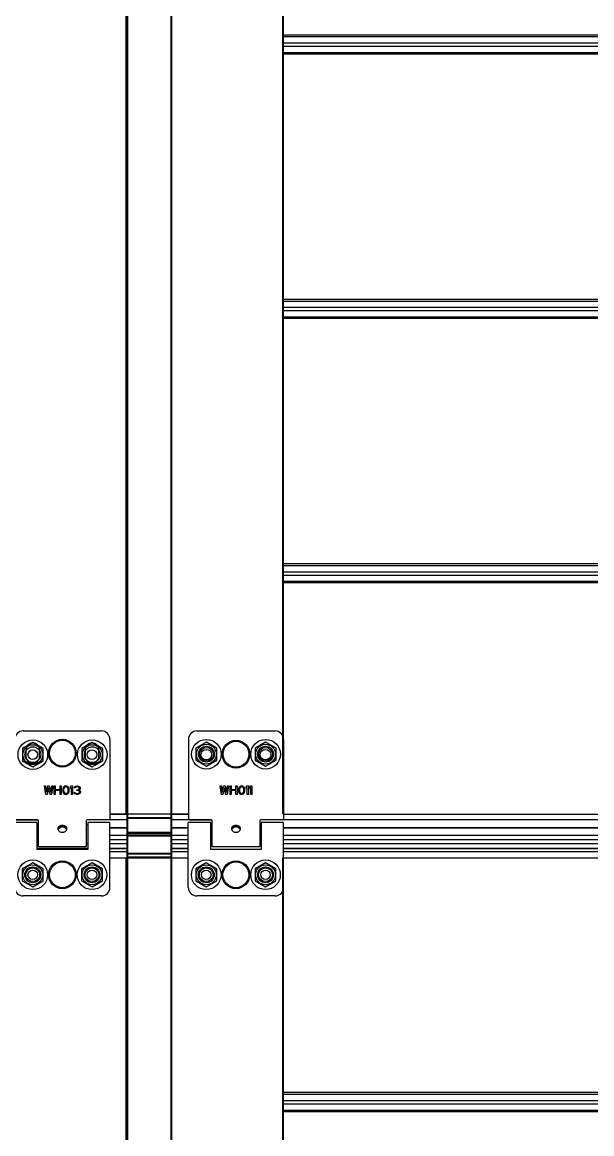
# Model space of a CAD drawing. Header units: millimetres. Extents: x 21899 to 38731, y -5425 to 3612.
# Drawn here: x 23185 to 23454, y 768 to 1294 of the extents above; entities that cross this region are included whole.
import ezdxf

# ---------------------------------------------------------------- set-up
doc = ezdxf.new("R2010")
doc.units = ezdxf.units.MM
doc.layers.add('NO_GEOM', color=7, linetype='Continuous')

msp = doc.modelspace()

# ---------------------------------------------------------------- linework, layer by layer
at = {"color": 9, "linetype": 'Continuous'}
for p, q in [((23234.30988160016, 919.3853616595588), (23234.30988160016, 1441.841719824704)), ((23234.90988160016, 1441.841719824704), (23234.90988160016, 571.6200275439187)), ((23255.30988160016, 1441.841719824704), (23255.30988160016, 571.6200275439187)), ((23308.30988160016, 919.3853616595588), (23308.30988160016, 1441.841719824704)), ((24125.60988160015, 1287.607327452657), (23308.60988160015, 1287.607327452657)), ((23308.60988160015, 1286.830870317361), (24125.60988160015, 1286.830870317361)), ((23308.60988160015, 1283.861818794961), (24125.60988160015, 1283.861818794961)), ((23308.60988160015, 1282.30890452426), (24125.60988160015, 1282.30890452426)), ((23308.60988160015, 1279.33985300186), (24125.60988160015, 1279.33985300186)), ((24125.60988160015, 1278.56339586656), (23308.60988160015, 1278.56339586656)), ((24125.60988160015, 1162.607327452657), (23308.60988160015, 1162.607327452657)), ((23308.60988160015, 1161.830870317361), (24125.60988160015, 1161.830870317361)), ((23308.60988160015, 1158.861818794961), (24125.60988160015, 1158.861818794961)), ((23308.60988160015, 1157.30890452426), (24125.60988160015, 1157.30890452426)), ((23308.60988160015, 1154.33985300186), (24125.60988160015, 1154.33985300186)), ((24125.60988160015, 1153.56339586656), (23308.60988160015, 1153.56339586656)), ((24125.60988160015, 1037.607327452657), (23308.60988160015, 1037.607327452657)), ((23308.60988160015, 1036.830870317361), (24125.60988160015, 1036.830870317361)), ((23308.60988160015, 1033.861818794961), (24125.60988160015, 1033.861818794961)), ((23308.60988160015, 1032.30890452426), (24125.60988160015, 1032.30890452426)), ((23308.60988160015, 1029.33985300186), (24125.60988160015, 1029.33985300186)), ((24125.60988160015, 1028.56339586656), (23308.60988160015, 1028.56339586656)), ((23192.40075008418, 916.5770352490581), (22336.80597413251, 916.5770352490581)), ((23234.60988160015, 916.5770352490581), (23215.81901311613, 916.5770352490581)), ((23234.60988160015, 919.0120616595595), (23226.60988160015, 919.0120616595595)), ((23234.60988160015, 917.5924684407582), (23255.60988160015, 917.5924684407582)), ((23255.30988160016, 917.2389150501622), (23234.90988160016, 917.2389150501622)), ((23263.65988160015, 919.0120616595595), (23255.60988160015, 919.0120616595595)), ((23274.45075008417, 916.5770352490581), (23255.60988160015, 916.5770352490581)), ((24136.35075008418, 916.5770352490581), (23297.86901311614, 916.5770352490581)), ((24125.55988160016, 919.0120616595595), (23308.65988160015, 919.0120616595595)), ((23234.60988160015, 912.7318900838582), (23226.60988160015, 912.7318900838582)), ((23234.60988160015, 909.8853616595588), (23255.60988160015, 909.8853616595588)), ((23255.30988160016, 910.5318082690574), (23234.90988160016, 910.5318082690574)), ((23263.60988160015, 912.7318900838582), (23255.60988160015, 912.7318900838582)), ((24125.60988160016, 912.7318900838582), (23308.60988160015, 912.7318900838582)), ((23234.60988160015, 909.0853616595596), (23226.60988160015, 909.0853616595596)), ((23226.60988160015, 905.3023597352621), (23234.60988160015, 905.3023597352585)), ((23234.90988160016, 909.0732296252609), (23255.30988160016, 909.0732296252609)), ((23263.60988160015, 909.0853616595596), (23255.60988160015, 909.0853616595596)), ((23255.60988160015, 905.3024782258581), (23263.60988160015, 905.3024782258581)), ((24125.60988160016, 909.0853616595632), (23308.60988160015, 909.0853616595596)), ((23308.60988160015, 905.3024782258581), (24125.60988160016, 905.3024782258617)), ((23192.10988160015, 902.9732586174578), (23216.10988160015, 902.9732586174578)), ((23226.60988160015, 902.9732586174578), (23234.60988160015, 902.9732586174578)), ((23226.60988160015, 901.5935978695634), (23234.60988160015, 901.5935978695597)), ((23226.60988160015, 898.6753616595597), (23234.60988160015, 898.6753616595597)), ((23234.60988160015, 900.4610975908581), (23255.60988160015, 900.4610975908581)), ((23255.60988160015, 898.8853616595588), (23234.60988160015, 898.8853616595588)), ((23255.30988160016, 900.6732296252594), (23234.90988160016, 900.6732296252594)), ((23255.52465964045, 898.6759616595591), (23263.60988160015, 898.6759616595591)), ((23255.60988160015, 902.9729968997599), (23263.60988160015, 902.9729968997599)), ((23255.60988160015, 901.5944135819591), (23263.60988160016, 901.5944135819591)), ((23308.60988160015, 902.9729968997599), (24125.60988160016, 902.9729968997599)), ((23308.60988160015, 901.5944135819591), (24125.60988160015, 901.5944135819591)), ((23308.60988160015, 898.6759616595591), (24125.60988160015, 898.6759616595591)), ((23234.30988160016, 571.6200275439187), (23234.30988160016, 898.5853616595596)), ((23308.30988160016, 571.6200275439187), (23308.30988160016, 898.5853616595596)), ((24125.60988160015, 787.607327452657), (23308.60988160015, 787.607327452657)), ((23308.60988160015, 786.8308703173607), (24125.60988160015, 786.8308703173607)), ((23308.60988160015, 783.8618187949614), (24125.60988160015, 783.8618187949614)), ((23308.60988160015, 782.3089045242596), (24125.60988160015, 782.3089045242596)), ((23308.60988160015, 779.3398530018603), (24125.60988160015, 779.3398530018603)), ((24125.60988160015, 778.5633958665603), (23308.60988160015, 778.5633958665603))]:
    msp.add_line(p, q, dxfattribs=at)
at = {"color": 7, "linetype": 'Continuous'}
for p, q in [((23234.60988160015, 1441.841719824704), (23234.60988160015, 571.6200275439187)), ((23255.60988160015, 1441.841719824704), (23255.60988160015, 898.8853616595588)), ((23308.60988160015, 919.3853616595588), (23308.60988160015, 1441.841719824704)), ((23190.1490082583, 953.0853616595596), (23185.2126634568, 950.2353616595574)), ((23195.08535305991, 950.2353616595574), (23190.1490082583, 953.0853616595596)), ((23218.25422895058, 953.0853616595596), (23213.31788414908, 950.2353616595574)), ((23223.19057375218, 950.2353616595574), (23218.25422895058, 953.0853616595596)), ((23272.15988160016, 953.2853616595603), (23267.22353679866, 950.4353616595617)), ((23277.09622640176, 950.4353616595617), (23272.15988160016, 953.2853616595603)), ((23300.15988160016, 953.2853616595603), (23295.22353679866, 950.4353616595617)), ((23305.09622640176, 950.4353616595617), (23300.15988160016, 953.2853616595603)), ((23185.2126634568, 950.2353616595574), (23185.2126634568, 944.5353616595603)), ((23195.08535305991, 944.5353616595603), (23195.08535305991, 950.2353616595574)), ((23213.31788414908, 950.2353616595574), (23213.31788414908, 944.5353616595603)), ((23223.19057375218, 944.5353616595603), (23223.19057375218, 950.2353616595574)), ((23267.22353679866, 950.4353616595617), (23267.22353679866, 944.735361659561)), ((23277.09622640176, 944.735361659561), (23277.09622640176, 950.4353616595617)), ((23295.22353679866, 950.4353616595617), (23295.22353679866, 944.735361659561)), ((23305.09622640176, 944.735361659561), (23305.09622640176, 950.4353616595617)), ((23185.2126634568, 944.5353616595603), (23190.1490082583, 941.6853616595617)), ((23190.1490082583, 941.6853616595617), (23195.08535305991, 944.5353616595603)), ((23213.31788414908, 944.5353616595603), (23218.25422895058, 941.6853616595617)), ((23218.25422895058, 941.6853616595617), (23223.19057375218, 944.5353616595603)), ((23267.22353679866, 944.735361659561), (23272.15988160016, 941.8853616595588)), ((23272.15988160016, 941.8853616595588), (23277.09622640176, 944.735361659561)), ((23295.22353679866, 944.735361659561), (23300.15988160016, 941.8853616595588)), ((23300.15988160016, 941.8853616595588), (23305.09622640176, 944.735361659561)), ((23226.60988160015, 919.3853616595588), (23263.65988160015, 919.3853616595588)), ((23308.30988160016, 919.3853616595588), (23308.60988160015, 919.3853616595588)), ((23192.80988160016, 914.0853616595596), (23192.10988160015, 914.0853616595596)), ((23203.04349455035, 913.772207861959), (23203.04349455035, 912.8907665561601)), ((23205.17626865006, 913.772207861959), (23205.17626865006, 912.8907665561601)), ((23216.10988160015, 914.0853616595596), (23215.40988160016, 914.0853616595596)), ((23234.60988160015, 912.6353616595588), (23226.60988160015, 912.6353616595588)), ((23255.30988160016, 910.3853616595588), (23234.90988160016, 910.3853616595588)), ((23234.90988160016, 909.1610975908588), (23255.30988160016, 909.1610975908588)), ((23263.60988160015, 912.6353616595588), (23255.60988160015, 912.6353616595588)), ((23274.85988160015, 914.0853616595596), (23274.10988160015, 914.0853616595596)), ((23285.01334521185, 913.7342252856615), (23285.01334521185, 912.8607803116611)), ((23287.30641798856, 913.7342252856615), (23287.30641798856, 912.8607803116611)), ((23298.10988160015, 914.0853616595596), (23297.45988160015, 914.0853616595596)), ((24125.60988160016, 912.6353616595588), (23308.60988160015, 912.6353616595588)), ((23192.80988160016, 905.0853616595596), (23192.10988160015, 905.0853616595596)), ((23216.10988160015, 905.0853616595596), (23215.40988160016, 905.0853616595596)), ((23234.60988160015, 907.0853616595596), (23226.60988160015, 907.0853616595632)), ((23263.60988160015, 907.0853616595596), (23255.60988160015, 907.0853616595596)), ((23274.85988160015, 905.0853616595596), (23274.10988160015, 905.0853616595596)), ((23298.10988160015, 905.0853616595596), (23297.45988160015, 905.0853616595596)), ((24125.60988160016, 907.0853616595596), (23308.60988160015, 907.0853616595632)), ((23216.10988160015, 903.0053616595615), (23192.10988160015, 903.0053616595615)), ((23234.60988160015, 903.0053616595615), (23226.60988160015, 903.0053616595615)), ((23263.60988160015, 903.0050616595618), (23255.60988160015, 903.0050616595618)), ((24125.60988160016, 903.0050616595618), (23308.60988160015, 903.0050616595618)), ((23190.10988160015, 896.2853616595603), (23185.17353679865, 893.4353616595617)), ((23185.17353679865, 893.4353616595617), (23185.17353679865, 887.735361659561)), ((23195.04622640176, 893.4353616595617), (23190.10988160015, 896.2853616595603)), ((23195.04622640176, 887.735361659561), (23195.04622640176, 893.4353616595617)), ((23218.10988160015, 896.2853616595603), (23213.17353679865, 893.4353616595617)), ((23213.17353679865, 893.4353616595617), (23213.17353679865, 887.735361659561)), ((23223.04622640176, 893.4353616595617), (23218.10988160015, 896.2853616595603)), ((23223.04622640176, 887.735361659561), (23223.04622640176, 893.4353616595617)), ((23226.60988160015, 898.5853616595596), (23263.60988160015, 898.5853616595596)), ((23255.60988160015, 898.5853616595596), (23255.60988160015, 571.6200275439187)), ((23272.10988160015, 896.2853616595603), (23267.17353679865, 893.4353616595617)), ((23267.17353679865, 893.4353616595617), (23267.17353679865, 887.735361659561)), ((23277.04622640176, 893.4353616595617), (23272.10988160015, 896.2853616595603)), ((23277.04622640176, 887.735361659561), (23277.04622640176, 893.4353616595617)), ((23300.10988160015, 896.2853616595603), (23295.17353679865, 893.4353616595617)), ((23295.17353679865, 893.4353616595617), (23295.17353679865, 887.735361659561)), ((23305.04622640176, 893.4353616595617), (23300.10988160015, 896.2853616595603)), ((23305.04622640176, 887.735361659561), (23305.04622640176, 893.4353616595617)), ((23308.30988160016, 898.5853616595596), (23308.60988160015, 898.5853616595596)), ((23308.60988160015, 571.6200275439187), (23308.60988160015, 898.5853616595596)), ((23185.17353679865, 887.735361659561), (23190.10988160015, 884.8853616595588)), ((23190.10988160015, 884.8853616595588), (23195.04622640176, 887.735361659561)), ((23213.17353679865, 887.735361659561), (23218.10988160015, 884.8853616595588)), ((23218.10988160015, 884.8853616595588), (23223.04622640176, 887.735361659561)), ((23267.17353679865, 887.735361659561), (23272.10988160015, 884.8853616595588)), ((23272.10988160015, 884.8853616595588), (23277.04622640176, 887.735361659561)), ((23295.17353679865, 887.735361659561), (23300.10988160015, 884.8853616595588)), ((23300.10988160015, 884.8853616595588), (23305.04622640176, 887.735361659561))]:
    msp.add_line(p, q, dxfattribs=at)
at = {"color": 3, "linetype": 'Continuous'}
for p, q in [((23185.60988160015, 958.5853616595596), (23222.60988160015, 958.5853616595596)), ((23267.65988160016, 958.5853616595596), (23304.65988160016, 958.5853616595596)), ((23226.60988160015, 954.5853616595596), (23226.60988160015, 916.5853616595596)), ((23263.65988160016, 954.5853616595596), (23263.65988160016, 917.0853616595596)), ((23308.65988160016, 954.5853616595596), (23308.65988160016, 917.0853616595596)), ((23186.85988160015, 949.5853616595596), (23186.85988160015, 946.5853616595596)), ((23193.35988160015, 946.5853616595596), (23193.35988160015, 949.5853616595596)), ((23214.85988160015, 949.5853616595596), (23214.85988160015, 946.5853616595596)), ((23221.35988160015, 946.5853616595596), (23221.35988160015, 949.5853616595596)), ((23181.60988160015, 916.5853616595596), (23192.30988160016, 916.5853616595596)), ((23192.10988160015, 915.2853616595603), (23181.60988160015, 915.2853616595603)), ((23192.10988160015, 915.2852088630607), (23192.10988160015, 902.5853616595596)), ((23192.80988160016, 903.8854595477605), (23192.80988160016, 916.0853616595596)), ((23215.40988160016, 916.0853616595596), (23215.40988160016, 903.8854595477605)), ((23226.60988160015, 916.5853616595596), (23215.90988160016, 916.5853616595596)), ((23226.60988160015, 915.2853616595603), (23216.10988160015, 915.2853616595603)), ((23216.10988160015, 915.2852088630607), (23216.10988160015, 902.5853616595596)), ((23226.60988160015, 884.5853616595596), (23226.60988160015, 915.2853170672606)), ((23274.10988160015, 915.2853616595603), (23263.60988160015, 915.2853616595603)), ((23263.60988160015, 884.5853616595596), (23263.60988160015, 915.2853170672606)), ((23264.15988160016, 916.5853616595596), (23274.35988160015, 916.5853616595596)), ((23274.10988160015, 915.2852088630607), (23274.10988160015, 902.5853616595596)), ((23274.85988160015, 903.8854331899602), (23274.85988160015, 916.0853616595596)), ((23297.45988160015, 916.0853616595596), (23297.45988160015, 903.8854331899602)), ((23308.15988160016, 916.5853616595596), (23297.95988160015, 916.5853616595596)), ((23308.60988160015, 915.2853616595603), (23298.10988160015, 915.2853616595603)), ((23298.10988160015, 915.2852088630607), (23298.10988160015, 902.5853616595596)), ((23308.60988160015, 884.5853616595596), (23308.60988160015, 915.2853170672606)), ((23192.80988160016, 903.8853616595588), (23215.40988160016, 903.8853616595588)), ((23274.85988160015, 903.8853616595588), (23297.45988160015, 903.8853616595588)), ((23216.10988160015, 902.5853616595596), (23192.10988160015, 902.5853616595596)), ((23298.10988160015, 902.5853616595596), (23274.10988160015, 902.5853616595596)), ((23222.60988160015, 880.5853616595596), (23185.60988160015, 880.5853616595596)), ((23304.60988160015, 880.5853616595596), (23267.60988160015, 880.5853616595596))]:
    msp.add_line(p, q, dxfattribs=at)
at = {"color": 7, "linetype": 'Continuous'}
for points in [[(23234.90988160016, 909.1610975908588), (23234.89774473756, 909.1608519846595), (23234.88562860856, 909.1601156378601), (23234.87357178445, 909.158892146359), (23234.86156982125, 909.1571819910605), (23234.84966097485, 909.1549912388582), (23234.83785750085, 909.1523234982596), (23234.82616297516, 909.1491795094589), (23234.81463971936, 909.1455777907613), (23234.80323033176, 909.1414999926601), (23234.79205971556, 909.136992504762), (23234.78103683925, 909.1320201399576), (23234.77025571135, 909.1266246350569), (23234.75969409305, 909.1207968644594), (23234.74936094855, 909.114540129558), (23234.73933017455, 909.107901584357), (23234.72951715006, 909.1008238204595), (23234.72006776876, 909.0934135597599), (23234.71087959666, 909.085593030959), (23234.70202470646, 909.0774202936591), (23234.69351862716, 909.0689125660574), (23234.68531431825, 909.0600185196599), (23234.67754077226, 909.0508809929597), (23234.67009399655, 909.0413804384589), (23234.66304809846, 909.031606307457), (23234.65640570316, 909.0215655615611), (23234.65013755395, 909.0112076519581), (23234.64433567636, 909.0006875702602), (23234.63893218766, 908.9898858507586), (23234.63396850676, 908.978876896661), (23234.62945891706, 908.9676955213581), (23234.62538528926, 908.9562913356604), (23234.62178812546, 908.9447764399592), (23234.61864984326, 908.933098033558), (23234.61598061046, 908.9212823749622), (23234.61379423396, 908.9093911882592), (23234.61208517446, 908.8973920644603), (23234.61086221816, 908.8853341166614), (23234.61012712546, 908.8732324536613), (23234.60988160015, 908.8610975908596)], [(23255.30988160016, 909.1610975908588), (23255.32201846276, 909.1608519846595), (23255.33413459186, 909.1601156378601), (23255.34619141596, 909.158892146359), (23255.35819337916, 909.1571819910605), (23255.37010222545, 909.1549912388582), (23255.38190569956, 909.1523234982596), (23255.39360022526, 909.1491795094589), (23255.40512348105, 909.1455777907613), (23255.41653286866, 909.1414999926601), (23255.42770348486, 909.136992504762), (23255.43872636106, 909.1320201399576), (23255.44950748906, 909.1266246350569), (23255.46006910736, 909.1207968644594), (23255.47040225186, 909.114540129558), (23255.48043302586, 909.107901584357), (23255.49024605036, 909.1008238204595), (23255.49969543166, 909.0934135597599), (23255.50888360375, 909.085593030959), (23255.51773849396, 909.0774202936591), (23255.52624457326, 909.0689125660574), (23255.53444888216, 909.0600185196599), (23255.54222242806, 909.0508809929597), (23255.54966920386, 909.0413804384589), (23255.55671510196, 909.031606307457), (23255.56335749726, 909.0215655615611), (23255.56962564646, 909.0112076519581), (23255.57542752405, 909.0006875702602), (23255.58083101266, 908.9898858507586), (23255.58579469366, 908.978876896661), (23255.59030428335, 908.9676955213581), (23255.59437791115, 908.9562913356604), (23255.59797507495, 908.9447764399592), (23255.60111335716, 908.933098033558), (23255.60378258995, 908.9212823749622), (23255.60596896645, 908.9093911882592), (23255.60767802596, 908.8973920644603), (23255.60890098226, 908.8853341166614), (23255.60963607486, 908.8732324536613), (23255.60988160015, 908.8610975908596)]]:
    msp.add_lwpolyline(points, dxfattribs=at)
for centre, radius in [((23190.1490082583, 947.3853616595588), 7), ((23218.25422895058, 947.3853616595588), 7), ((23272.15988160016, 947.5853616595596), 7), ((23272.15988160016, 947.5853616595596), 3.75), ((23300.15988160016, 947.5853616595596), 7), ((23300.15988160016, 947.5853616595596), 3.75), ((23190.1490082583, 947.3853616595588), 3.75), ((23190.10988160015, 947.3853616595588), 2.25), ((23218.25422895058, 947.3853616595588), 3.75), ((23218.10988160015, 947.3853616595588), 2.25), ((23272.10988160015, 947.3853616595588), 2.5), ((23300.10988160015, 947.3853616595588), 2.5), ((23190.10988160015, 890.5853616595596), 7), ((23190.10988160015, 890.5853616595596), 3.75), ((23218.10988160015, 890.5853616595596), 7), ((23218.10988160015, 890.5853616595596), 3.75), ((23272.10988160015, 890.5853616595596), 7), ((23272.10988160015, 890.5853616595596), 3.75), ((23300.10988160015, 890.5853616595596), 7), ((23300.10988160015, 890.5853616595596), 3.75), ((23190.10988160015, 890.5853616595596), 2.25), ((23218.10988160015, 890.5853616595596), 2.25), ((23272.10988160015, 890.5853616595596), 2.25), ((23300.10988160015, 890.5853616595596), 2.25)]:
    msp.add_circle(centre, radius, dxfattribs=at)
at = {"color": 9, "linetype": 'Continuous'}
for centre, radius in [((23190.1490082583, 947.3853616595588), 4.7), ((23204.10988160015, 948.0853616595596), 6.5543844369), ((23204.10988160015, 948.0853616595596), 6.0938067997), ((23218.25422895058, 947.3853616595588), 4.7), ((23272.15988160016, 947.5853616595596), 4.7), ((23286.15988160016, 947.5853616595596), 6.554384436599999), ((23286.15988160016, 947.5853616595596), 6.0938067995), ((23300.15988160016, 947.5853616595596), 4.7), ((23190.10988160015, 890.5853616595596), 4.7), ((23204.10988160015, 890.5853616595596), 6.554384833099999), ((23204.10988160015, 890.5853616595596), 6.093807071100001), ((23218.10988160015, 890.5853616595596), 4.7), ((23272.10988160015, 890.5853616595596), 4.7), ((23286.10988160015, 890.5853616595596), 6.554384833099999), ((23286.10988160015, 890.5853616595596), 6.093807071100001), ((23300.10988160015, 890.5853616595596), 4.7)]:
    msp.add_circle(centre, radius, dxfattribs=at)
at = {"color": 3, "linetype": 'Continuous'}
for centre in [(23272.15988160016, 947.5853616595596), (23300.15988160016, 947.5853616595596), (23190.10988160015, 890.5853616595596), (23218.10988160015, 890.5853616595596), (23272.10988160015, 890.5853616595596), (23300.10988160015, 890.5853616595596)]:
    msp.add_circle(centre, 3.25, dxfattribs=at)
for centre, radius, start, end in [((23185.60988160015, 954.5853616595596), 4, 90, 180), ((23222.60988160015, 954.5853616595596), 4, 0, 90), ((23267.65988160016, 954.5853616595596), 4, 90, 180), ((23304.65988160016, 954.5853616595596), 4, 0, 90), ((23190.10988160015, 949.5853616595596), 3.25, 0, 180), ((23218.10988160015, 949.5853616595596), 3.25, 0, 180), ((23190.10988160015, 946.5853616595596), 3.25, 180, 0), ((23218.10988160015, 946.5853616595596), 3.25, 180, 0), ((23192.30988160016, 916.0853616595596), 0.5, 0, 90), ((23215.90988160016, 916.0853616595596), 0.5, 90, 180), ((23264.15988160016, 917.0853616595596), 0.5, 180, 270), ((23274.35988160015, 916.0853616595596), 0.5, 0, 90), ((23297.95988160015, 916.0853616595596), 0.5, 90, 180), ((23308.15988160016, 917.0853616595596), 0.5, 270, 0), ((23185.60988160015, 884.5853616595596), 4, 180, 270), ((23222.60988160015, 884.5853616595596), 4, 270, 0), ((23267.60988160015, 884.5853616595596), 4, 180, 270), ((23304.60988160015, 884.5853616595596), 4, 270, 0)]:
    msp.add_arc(centre, radius, start, end, dxfattribs=at)
at = {"color": 7, "linetype": 'Continuous'}
for centre, start, end in [((23234.90988160016, 910.6853616595617), 180, 270), ((23255.30988160016, 910.6853616595617), 270, 0), ((23234.90988160016, 898.8853616595588), 180, 270), ((23255.30988160016, 898.8853616595588), 270, 0)]:
    msp.add_arc(centre, 0.3, start, end, dxfattribs=at)
at = {"color": 9, "linetype": 'Continuous'}
for points, start_tangent, end_tangent in [([(23234.60988160015, 917.4510470845598), (23234.61001334926, 917.4447609064591), (23234.61040848066, 917.4384802496606), (23234.61106664746, 917.4322106306608), (23234.61198727136, 917.4259575561591), (23234.61316954395, 917.4197265185612), (23234.61461242686, 917.4135229906569), (23234.61631465256, 917.4073524211599), (23234.61827472596, 917.4012202298582), (23234.62049092566, 917.3951318027575), (23234.62296130496, 917.3890924876578), (23234.62568369406, 917.3831075888593), (23234.62865570185, 917.3771823632596), (23234.63187471796, 917.3713220149621), (23234.63533791505, 917.365531691361), (23234.63904225126, 917.3598164782597), (23234.64298447286, 917.3541813954616), (23234.64716111756, 917.3486313924623), (23234.65156851665, 917.3431713438586), (23234.65620279916, 917.3378060453579), (23234.66105989456, 917.3325402096598), (23234.66613553675, 917.3273784616576), (23234.67142526776, 917.3223253351571), (23234.67692444136, 917.3173852684595), (23234.68262822756, 917.3125626005603), (23234.68853161646, 917.3078615672603), (23234.69462942306, 917.3032862977598), (23234.70091629145, 917.2988408104611), (23234.70738669975, 917.2945290100579), (23234.71403496475, 917.2903546836569), (23234.72085524716, 917.2863214978606), (23234.72784155646, 917.2824329948598), (23234.73498775646, 917.2786925902583), (23234.74228757046, 917.2751035691581), (23234.74973458685, 917.2716690840571), (23234.75732226456, 917.26839215156), (23234.76504393935, 917.2652756496573), (23234.77289282896, 917.2623223159571), (23234.78086203955, 917.2595347442584), (23234.78894457145, 917.2569153830591), (23234.79713332556, 917.2544665329588), (23234.80542110956, 917.2521903447596), (23234.81380064406, 917.2500888179602), (23234.82226456895, 917.24816379806), (23234.83080545036, 917.2464169761624), (23234.83941578645, 917.2448498863596), (23234.84808801456, 917.2434639050589), (23234.85681451765, 917.2422602497572), (23234.86558763096, 917.2412399775603), (23234.87439964896, 917.2404039845605), (23234.88324283156, 917.2397530051603), (23234.89210941186, 917.2392876109589), (23234.90099160185, 917.2390082108577), (23234.90988160016, 917.2389150501585)], (0, -1), (1, 0)), ([(23255.60988160015, 917.4510470845598), (23255.60974985115, 917.4447609064591), (23255.60935471975, 917.4384802496606), (23255.60869655295, 917.4322106306608), (23255.60777592895, 917.4259575561591), (23255.60659365635, 917.4197265185612), (23255.60515077355, 917.4135229906569), (23255.60344854786, 917.4073524211599), (23255.60148847446, 917.4012202298582), (23255.59927227475, 917.3951318027575), (23255.59680189546, 917.3890924876578), (23255.59407950636, 917.3831075888593), (23255.59110749856, 917.3771823632596), (23255.58788848246, 917.3713220149621), (23255.58442528536, 917.365531691361), (23255.58072094915, 917.3598164782597), (23255.57677872745, 917.3541813954616), (23255.57260208286, 917.3486313924623), (23255.56819468376, 917.3431713438586), (23255.56356040126, 917.3378060453579), (23255.55870330585, 917.3325402096598), (23255.55362766355, 917.3273784616576), (23255.54833793265, 917.3223253351571), (23255.54283875906, 917.3173852684595), (23255.53713497285, 917.3125626005603), (23255.53123158395, 917.3078615672603), (23255.52513377735, 917.3032862977598), (23255.51884690896, 917.2988408104611), (23255.51237650066, 917.2945290100579), (23255.50572823566, 917.2903546836569), (23255.49890795325, 917.2863214978606), (23255.49192164396, 917.2824329948598), (23255.48477544395, 917.2786925902583), (23255.47747562996, 917.2751035691581), (23255.47002861356, 917.2716690840571), (23255.46244093576, 917.26839215156), (23255.45471926106, 917.2652756496573), (23255.44687037145, 917.2623223159571), (23255.43890116086, 917.2595347442584), (23255.43081862896, 917.2569153830591), (23255.42262987485, 917.2544665329588), (23255.41434209086, 917.2521903447596), (23255.40596255635, 917.2500888179602), (23255.39749863136, 917.24816379806), (23255.38895775005, 917.2464169761624), (23255.38034741396, 917.2448498863596), (23255.37167518586, 917.2434639050589), (23255.36294868276, 917.2422602497572), (23255.35417556936, 917.2412399775603), (23255.34536355146, 917.2404039845605), (23255.33652036876, 917.2397530051603), (23255.32765378855, 917.2392876109589), (23255.31877159856, 917.2390082108577), (23255.30988160016, 917.2389150501585)], (0, -1), (-1, 0)), ([(23234.60988160015, 910.7439403033604), (23234.61001334926, 910.7376541252597), (23234.61040848066, 910.7313734684612), (23234.61106664746, 910.7251038494614), (23234.61198727136, 910.7188507749597), (23234.61316954395, 910.7126197373618), (23234.61461242686, 910.7064162094575), (23234.61631465256, 910.7002456399605), (23234.61827472596, 910.6941134486588), (23234.62049092566, 910.6880250215581), (23234.62296130496, 910.6819857064584), (23234.62568369406, 910.6760008077581), (23234.62865570185, 910.6700755820602), (23234.63187471796, 910.664215233759), (23234.63533791505, 910.6584249102598), (23234.63904225126, 910.6527096970603), (23234.64298447286, 910.6470746142622), (23234.64716111756, 910.6415246112592), (23234.65156851665, 910.6360645626592), (23234.65620279916, 910.6306992642603), (23234.66105989456, 910.6254334284604), (23234.66613553675, 910.6202716804582), (23234.67142526776, 910.6152185539577), (23234.67692444136, 910.6102784872601), (23234.68262822756, 910.6054558193609), (23234.68853161646, 910.6007547860609), (23234.69462942306, 910.5961795165604), (23234.70091629145, 910.5917340292617), (23234.70738669975, 910.5874222288585), (23234.71403496475, 910.5832479025594), (23234.72085524716, 910.5792147166612), (23234.72784155646, 910.5753262136604), (23234.73498775646, 910.5715858090589), (23234.74228757046, 910.5679967879587), (23234.74973458685, 910.5645623028577), (23234.75732226456, 910.5612853703606), (23234.76504393935, 910.5581688685597), (23234.77289282896, 910.5552155347577), (23234.78086203955, 910.552427963059), (23234.78894457145, 910.5498086018597), (23234.79713332556, 910.5473597517594), (23234.80542110956, 910.5450835635602), (23234.81380064406, 910.5429820367608), (23234.82226456895, 910.5410570169588), (23234.83080545036, 910.5393101949594), (23234.83941578645, 910.5377431051602), (23234.84808801456, 910.5363571239614), (23234.85681451765, 910.5351534685578), (23234.86558763096, 910.5341331963609), (23234.87439964896, 910.5332972033611), (23234.88324283156, 910.5326462239573), (23234.89210941186, 910.5321808297595), (23234.90099160185, 910.5319014296583), (23234.90988160016, 910.531808269061)], (0, -1), (1, 0)), ([(23255.60988160015, 910.7439403033604), (23255.60974985115, 910.7376541252597), (23255.60935471975, 910.7313734684612), (23255.60869655295, 910.7251038494614), (23255.60777592895, 910.7188507749597), (23255.60659365635, 910.7126197373618), (23255.60515077355, 910.7064162094575), (23255.60344854786, 910.7002456399605), (23255.60148847446, 910.6941134486588), (23255.59927227475, 910.6880250215581), (23255.59680189546, 910.6819857064584), (23255.59407950636, 910.6760008077581), (23255.59110749856, 910.6700755820602), (23255.58788848246, 910.664215233759), (23255.58442528536, 910.6584249102598), (23255.58072094915, 910.6527096970603), (23255.57677872745, 910.6470746142622), (23255.57260208286, 910.6415246112592), (23255.56819468376, 910.6360645626592), (23255.56356040126, 910.6306992642603), (23255.55870330585, 910.6254334284604), (23255.55362766355, 910.6202716804582), (23255.54833793265, 910.6152185539577), (23255.54283875906, 910.6102784872601), (23255.53713497285, 910.6054558193609), (23255.53123158395, 910.6007547860609), (23255.52513377735, 910.5961795165604), (23255.51884690896, 910.5917340292617), (23255.51237650066, 910.5874222288585), (23255.50572823566, 910.5832479025594), (23255.49890795325, 910.5792147166612), (23255.49192164396, 910.5753262136604), (23255.48477544395, 910.5715858090589), (23255.47747562996, 910.5679967879587), (23255.47002861356, 910.5645623028577), (23255.46244093576, 910.5612853703606), (23255.45471926106, 910.5581688685597), (23255.44687037145, 910.5552155347577), (23255.43890116086, 910.552427963059), (23255.43081862896, 910.5498086018597), (23255.42262987485, 910.5473597517594), (23255.41434209086, 910.5450835635602), (23255.40596255635, 910.5429820367608), (23255.39749863136, 910.5410570169588), (23255.38895775005, 910.5393101949594), (23255.38034741396, 910.5377431051602), (23255.37167518586, 910.5363571239614), (23255.36294868276, 910.5351534685578), (23255.35417556936, 910.5341331963609), (23255.34536355146, 910.5332972033611), (23255.33652036876, 910.5326462239573), (23255.32765378855, 910.5321808297595), (23255.31877159856, 910.5319014296583), (23255.30988160016, 910.531808269061)], (0, -1), (-1, 0)), ([(23234.60988160015, 908.8610975908596), (23234.61013254696, 908.869772413058), (23234.61088496756, 908.8784327239591), (23234.61213760325, 908.887064033559), (23234.61388835846, 908.8956519019594), (23234.61613430406, 908.9041819616577), (23234.61887168276, 908.9126399421621), (23234.62209591496, 908.9210116933573), (23234.62580160655, 908.9292832095598), (23234.62998255796, 908.9374406526586), (23234.63463177456, 908.9454703753618), (23234.63974147836, 908.953358944058), (23234.64530312076, 908.9610931613606), (23234.65130739735, 908.9686600881578), (23234.65774426256, 908.9760470645597), (23234.66460294985, 908.9832417345569), (23234.67187197536, 908.9902320527581), (23234.67953921606, 908.9970063581604), (23234.68759168976, 909.0035531904614), (23234.69601655086, 909.0098620702593), (23234.70479719006, 909.0159206910575), (23234.71392894955, 909.021725357361), (23234.72327843776, 909.0271988548593), (23234.73250150916, 909.032176963261), (23234.74139256545, 909.036613181659), (23234.74996237476, 909.0405771737605), (23234.75826881746, 909.0441461692571), (23234.76634917196, 909.0473748600598), (23234.77424379985, 909.0503096242574), (23234.78198968116, 909.0529877379595), (23234.78962183196, 909.0554395422623), (23234.79717421645, 909.0576898664622), (23234.80467924906, 909.0597586908589), (23234.81216865005, 909.0616620186593), (23234.81967359496, 909.0634123404598), (23234.82722427115, 909.0650188575601), (23234.83485050026, 909.0664878706593), (23234.84258124176, 909.0678228454599), (23234.85044191996, 909.0690241697594), (23234.85845614866, 909.0700897234601), (23234.86664407665, 909.0710148562612), (23234.87500694636, 909.0717913953595), (23234.88354255406, 909.0724104568617), (23234.89225009966, 909.0728629447585), (23234.90106161116, 909.073137926458), (23234.90988160016, 909.0732296252572)], (0, 1), (1, 0)), ([(23255.60988160015, 908.8610975908596), (23255.60963065346, 908.869772413058), (23255.60887823286, 908.8784327239591), (23255.60762559716, 908.887064033559), (23255.60587484196, 908.8956519019594), (23255.60362889636, 908.9041819616577), (23255.60089151766, 908.9126399421621), (23255.59766728546, 908.9210116934591), (23255.59396159386, 908.9292832095598), (23255.58978064245, 908.9374406526586), (23255.58513142576, 908.9454703753618), (23255.58002172205, 908.953358944058), (23255.57446007966, 908.9610931613606), (23255.56845580306, 908.9686600881578), (23255.56201893776, 908.9760470645597), (23255.55516025056, 908.9832417345569), (23255.54789122505, 908.9902320527581), (23255.54022398435, 908.9970063581604), (23255.53217151065, 909.0035531904614), (23255.52374664956, 909.0098620702593), (23255.51496601036, 909.0159206910575), (23255.50583425086, 909.021725357361), (23255.49648476265, 909.0271988547574), (23255.48726169125, 909.032176963261), (23255.47837063496, 909.0366131815572), (23255.46980082565, 909.0405771737605), (23255.46149438296, 909.0441461692571), (23255.45341402845, 909.0473748600598), (23255.44551940056, 909.0503096242574), (23255.43777351925, 909.0529877379595), (23255.43014136846, 909.0554395422623), (23255.42258898396, 909.0576898664622), (23255.41508395136, 909.0597586908589), (23255.40759455036, 909.0616620186593), (23255.40008960546, 909.0634123404598), (23255.39253892926, 909.0650188574618), (23255.38491270016, 909.0664878706593), (23255.37718195865, 909.0678228454599), (23255.36932128046, 909.0690241697594), (23255.36130705176, 909.0700897234601), (23255.35311912376, 909.0710148562612), (23255.34475625396, 909.0717913953595), (23255.33622064636, 909.0724104568617), (23255.32751310075, 909.0728629447585), (23255.31870158925, 909.073137926458), (23255.30988160016, 909.0732296252572)], (0, 1), (-1, 0)), ([(23234.60988160015, 900.4610975908618), (23234.61012490076, 900.4696392864607), (23234.61085440776, 900.4781671274577), (23234.61206893796, 900.4866672818571), (23234.61376652136, 900.4951259621594), (23234.61594440456, 900.5035294482623), (23234.61859905506, 900.5118641097615), (23234.62172616686, 900.5201164278587), (23234.62532066785, 900.528273017062), (23234.62937672766, 900.5363206475595), (23234.63388776756, 900.5442462659594), (23234.63884647036, 900.5520370168597), (23234.64424479315, 900.5596802637592), (23234.65007397995, 900.5671636091611), (23234.65632457555, 900.5744749150581), (23234.66298644166, 900.5816023225598), (23234.67004877266, 900.5885342708607), (23234.67750011326, 900.5952595164599), (23234.68532837766, 900.6017671508598), (23234.69352086806, 900.6080466187595), (23234.70206429646, 900.6140877348589), (23234.71094480535, 900.619880700262), (23234.72014799045, 900.6254161189609), (23234.72965892406, 900.6306850123619), (23234.73946217966, 900.63567883426), (23234.74954185616, 900.640389484859), (23234.75988160436, 900.6448093232575), (23234.77046465305, 900.6489311805599), (23234.78127383656, 900.6527483711579), (23234.79229162226, 900.6562547033573), (23234.80350013946, 900.6594444900584), (23234.81488120776, 900.6623125573569), (23234.82641636705, 900.6648542531584), (23234.83808690726, 900.6670654549598), (23234.84987389865, 900.6689425760596), (23234.86175822285, 900.6704825719607), (23234.87372060335, 900.6716829444595), (23234.88574163706, 900.6725417468588), (23234.89780182556, 900.6730575859583), (23234.90988160016, 900.6732296252594)], (0, 1), (1, 0)), ([(23255.60988160015, 900.4610975908618), (23255.60963829965, 900.4696392864607), (23255.60890879265, 900.4781671274577), (23255.60769426246, 900.4866672818571), (23255.60599667906, 900.4951259621594), (23255.60381879576, 900.5035294482623), (23255.60116414535, 900.5118641097615), (23255.59803703356, 900.5201164278587), (23255.59444253256, 900.528273017062), (23255.59038647266, 900.5363206475595), (23255.58587543286, 900.5442462659594), (23255.58091673005, 900.5520370168597), (23255.57551840716, 900.5596802637592), (23255.56968922046, 900.5671636091611), (23255.56343862486, 900.5744749150581), (23255.55677675876, 900.5816023225598), (23255.54971442775, 900.5885342708607), (23255.54226308706, 900.5952595164599), (23255.53443482275, 900.601767150958), (23255.52624233226, 900.6080466187595), (23255.51769890386, 900.6140877348589), (23255.50881839506, 900.619880700262), (23255.49961520996, 900.6254161189609), (23255.49010427626, 900.6306850123619), (23255.48030102075, 900.63567883426), (23255.47022134426, 900.640389484859), (23255.45988159606, 900.6448093232575), (23255.44929854736, 900.6489311805599), (23255.43848936386, 900.6527483711579), (23255.42747157816, 900.6562547033573), (23255.41626306096, 900.6594444900584), (23255.40488199265, 900.6623125573569), (23255.39334683336, 900.6648542531584), (23255.38167629315, 900.6670654549598), (23255.36988930176, 900.6689425760596), (23255.35800497746, 900.6704825719607), (23255.34604259706, 900.6716829444595), (23255.33402156336, 900.6725417468588), (23255.32196137486, 900.6730575859583), (23255.30988160016, 900.6732296252594)], (0, 1), (-1, 0))]:
    msp.add_spline(points, degree=3, dxfattribs=dict(at, start_tangent=start_tangent, end_tangent=end_tangent))
at = {"color": 3, "linetype": 'Continuous'}
for points, start_tangent, end_tangent in [([(23202.10988160015, 912.4353616595581), (23202.13104753305, 912.682985706957), (23202.18456952096, 912.8913877278574), (23202.25804326766, 913.0644535032588), (23202.34434094436, 913.2100985476609), (23202.43978637055, 913.3346886953586), (23202.54263038716, 913.4428383050581), (23202.65323252186, 913.5386166671597), (23202.77368644696, 913.625290160362), (23202.90413105515, 913.7033011838612), (23203.04349455035, 913.772207861959)], (0, 1), (0.9126506139762002, 0.4087405739694374)), ([(23202.14822743945, 912.0911837089589), (23202.10988160015, 912.4353616595581)], (-0.2151963083571319, 0.9765708109857997), (0, 1)), ([(23206.07165658635, 912.0917336191596), (23206.06579320895, 912.0660288486579), (23205.93578506695, 911.6992027488595), (23205.72682220965, 911.3545560083621), (23205.44960378746, 911.0509213061596), (23205.11322307475, 910.8025790756619), (23204.92791726685, 910.7046522521596), (23204.73277497456, 910.6263693244582), (23204.52890754965, 910.5689400764604), (23204.31986912445, 910.533749823062), (23204.10930254206, 910.5219868562599), (23203.89876270846, 910.5338758460603), (23203.68979205655, 910.5691721245603), (23203.48597106486, 910.6267172925618), (23203.10554614935, 910.803170469957), (23202.76953578796, 911.0514846862607), (23202.49246296525, 911.3551942410595), (23202.28378124256, 911.6996162180621), (23202.15389198565, 912.0663588023599), (23202.14822743945, 912.0911837089589)], (-0.2148691071134906, -0.976642855299854), (-0.2151963084858848, 0.9765708109574278)), ([(23203.04349455035, 913.772207861959), (23203.33296035386, 913.8843355785611), (23203.64183909805, 913.9649936241585), (23203.96026147986, 914.0061461338591), (23204.28039116216, 914.0047481147594), (23204.59466814165, 913.9616521740572), (23204.89615828845, 913.8812638655618), (23205.17626865006, 913.772207861959)], (0.9126506139761376, 0.4087405739695771), (0.9126506139761376, -0.4087405739695771)), ([(23205.17626865006, 913.772207861959), (23205.33390028896, 913.6932300941589), (23205.47996904836, 913.6024834395612), (23205.61257981326, 913.500899084258), (23205.73250829546, 913.3873344235581), (23205.84190263966, 913.2572246892596), (23205.94021341315, 913.1048644089606), (23206.02375091086, 912.9233580755572), (23206.08518323996, 912.7024145507603), (23206.10988160015, 912.4353616595581)], (0.9126506139723565, -0.4087405739780194), (0, -1)), ([(23206.10988160015, 912.4353616595581), (23206.07165658635, 912.0917336191596)], (0, -1), (-0.214869107079481, -0.9766428553073363)), ([(23284.15988160016, 912.4353616595581), (23284.17683564176, 912.6574462053577), (23284.22031501125, 912.8474651796605), (23284.28077913525, 913.0077865293606), (23284.35179710916, 913.143478575661), (23284.43016115806, 913.2603113910591), (23284.51367150516, 913.3618228636587), (23284.60164007515, 913.451342115859), (23284.69456637856, 913.5317326619588), (23284.79403094426, 913.6053977790616), (23284.90045723726, 913.6729544743612), (23285.01334521185, 913.7342252856579)], (0, 1), (0.8941031294983597, 0.4478611322957595)), ([(23284.19794873106, 912.0924507936616), (23284.15988160016, 912.4353616595581)], (-0.2144533220178152, 0.9767342385088809), (0, 1)), ([(23288.12162339086, 912.0915827685603), (23288.11579320946, 912.0660288509571), (23287.98578506555, 911.6992027461602), (23287.77682220506, 911.3545560022576), (23287.49960377805, 911.0509212976576), (23287.16322305905, 910.8025790662614), (23286.97791724806, 910.7046522433593), (23286.78277495185, 910.6263693166584), (23286.57890752166, 910.5689400703595), (23286.36986909105, 910.5337498193585), (23286.15930250446, 910.521986856158), (23285.94876266776, 910.5338758505604), (23285.73979201326, 910.5691721342591), (23285.53597101895, 910.6267173083579), (23285.15554609956, 910.8031704996574), (23284.81953574326, 911.0514847266604), (23284.54246293206, 911.3551942853592), (23284.33378122766, 911.6996162493597), (23284.20389198186, 912.0663588182615), (23284.19794873106, 912.0924507936616)], (-0.2149575477412752, -0.9766233934680539), (-0.214453322014452, 0.9767342385096193)), ([(23285.01334521185, 913.7342252856579), (23285.31984234975, 913.8669999975573), (23285.65153032176, 913.9639395293598), (23285.99595532846, 914.0138906137618), (23286.34339283765, 914.0124249580585), (23286.68408294766, 913.9604028652575), (23287.00890058726, 913.8637022437579), (23287.30641798856, 913.7342252856579)], (0.8941031294935075, 0.4478611323054459), (0.8941031294935075, -0.4478611323054459)), ([(23287.30641798856, 913.7342252856579), (23287.43354950975, 913.6645051110572), (23287.55240987756, 913.5867333672613), (23287.66205327185, 913.5013467284589), (23287.76311481176, 913.4074391977592), (23287.85736973546, 913.3017886150592), (23287.94498893045, 913.1805135060604), (23288.02421610185, 913.0393251800597), (23288.09158704136, 912.872320324157), (23288.14052772836, 912.6723568016605), (23288.15988160016, 912.4353616595581)], (0.8941031294883103, -0.4478611323158221), (0, -1)), ([(23288.15988160016, 912.4353616595581), (23288.12162339086, 912.0915827685603)], (0, -1), (-0.2149575477087184, -0.9766233934752199))]:
    msp.add_spline(points, degree=3, dxfattribs=dict(at, start_tangent=start_tangent, end_tangent=end_tangent))
at = {"color": 7, "linetype": 'Continuous'}
for points, start_tangent, end_tangent in [([(23202.14712207526, 912.0928786821605), (23202.18456952096, 912.195382239759), (23202.25804326766, 912.3320131150576)], (0.2855814143115503, 0.9583544520686564), (0.5429214501091211, 0.8397834834118907)), ([(23202.25804326766, 912.3320131150576), (23202.34434094436, 912.4469960449605), (23202.43978637055, 912.5453566878605), (23202.54263038716, 912.6307379585596), (23202.65323252186, 912.7063524549594), (23202.77368644696, 912.7747788970592), (23202.90413105515, 912.8363665471588), (23203.04349455035, 912.8907665561601)], (0.542921450188689, 0.8397834833604498), (0.9428028055390312, 0.3333509710016339)), ([(23203.04349455035, 912.8907665561601), (23203.29571548325, 913.0822989406588), (23203.56349338425, 913.2294191045621), (23203.84030864215, 913.3204044301601), (23204.12058540866, 913.3495842863595), (23204.39923561556, 913.3159922730592), (23204.67144084125, 913.2226865005614), (23204.93234129065, 913.0768738584593), (23205.17626865006, 912.8907665561601)], (0.757708871532989, 0.6525927259786185), (0.757708871532989, -0.6525927259786185)), ([(23205.17626865006, 912.8907665561601), (23205.33390028896, 912.8284156868576), (23205.47996904836, 912.7567735910598), (23205.61257981326, 912.6765754158587), (23205.73250829546, 912.5869191047605), (23205.84190263966, 912.4842008934611), (23205.94021341315, 912.3639164617598)], (0.9428028055640818, -0.3333509709307839), (0.5745671642329898, -0.8184574355366692)), ([(23205.94021341315, 912.3639164617598), (23205.95359583176, 912.3443716332586)], (0.5745671651355447, -0.8184574349030644), (0.5552360373491229, -0.8316928175888281)), ([(23205.95359583176, 912.3443716332586), (23206.02375091086, 912.220621987959), (23206.07248961966, 912.0933950811595)], (0.5552360355934619, -0.8316928187609028), (0.2862020173237454, -0.95816929886102)), ([(23284.19746494865, 912.0940272457592), (23284.22031501125, 912.160706543862), (23284.28077913525, 912.2872760304599)], (0.2867569939801035, 0.9580033540669338), (0.4971800442315476, 0.8676473959033798)), ([(23284.28077913525, 912.2872760304599), (23284.31036351406, 912.3355832543602)], (0.4971800442902598, 0.8676473958697365), (0.5465713214606804, 0.837412556961457)), ([(23284.31036351406, 912.3355832543602), (23284.35179710916, 912.3944013301589), (23284.43016115806, 912.4866377633589), (23284.51367150516, 912.5667783996578), (23284.60164007515, 912.6374514934614), (23284.69456637856, 912.7009177140608), (23284.79403094426, 912.7590743854598), (23284.90045723726, 912.8124086186617), (23285.01334521185, 912.8607803116574)], (0.5465713220723061, 0.8374125565622549), (0.9299280199424541, 0.3677415909655946)), ([(23285.01334521185, 912.8607803116574), (23285.28015258376, 913.0873669573593), (23285.56712234586, 913.2638126338607), (23285.86601557575, 913.3739216884605), (23286.16990751415, 913.4096435601605), (23286.47234334386, 913.3692768127621), (23286.76704323995, 913.2566612972587), (23287.04758324416, 913.0815423109598), (23287.30641798856, 912.8607803116574)], (0.720206221358322, 0.6937600440474846), (0.720206221358322, -0.6937600440474846)), ([(23287.30641798856, 912.8607803116574), (23287.43354950975, 912.8057380686587), (23287.55240987756, 912.744339323559), (23287.66205327185, 912.676928819259), (23287.76311481176, 912.6027912949612), (23287.85736973546, 912.5193829401578), (23287.94498893045, 912.4236394330619), (23288.01261894745, 912.3306206180605)], (0.9299280199181723, -0.3677415910269974), (0.5415808878448958, -0.8406486435611101)), ([(23288.01261894745, 912.3306206180605), (23288.02421610185, 912.3121749651582)], (0.541580888523464, -0.8406486431239483), (0.5228249819272827, -0.8524400496649233)), ([(23288.02421610185, 912.3121749651582), (23288.09158704136, 912.1803290263597), (23288.12252803566, 912.0932571889607)], (0.5228249805270019, -0.852440050523754), (0.2859593209232605, -0.9582417580011362))]:
    msp.add_spline(points, degree=3, dxfattribs=dict(at, start_tangent=start_tangent, end_tangent=end_tangent))
at = {"layer": 'NO_GEOM', "color": 7, "linetype": 'Continuous'}
for p, q in [((23195.60988160015, 932.5853616595596), (23196.10988160015, 932.5853616595596)), ((23196.27654828675, 928.5853616595596), (23195.60988160015, 932.5853616595596)), ((23196.10988160015, 932.5853616595596), (23196.60988160015, 929.5215318799601)), ((23196.60988160015, 929.5215318799601), (23197.27654822716, 932.5853616595596)), ((23197.60988160015, 931.8194043040603), (23196.94321497326, 928.5853616595596)), ((23197.27654822716, 932.5853616595596), (23197.94321485406, 932.5853616595596)), ((23198.27654834636, 928.5853616595596), (23197.60988160015, 931.8194043040603)), ((23197.94321485406, 932.5853616595596), (23198.60988160015, 929.5215318799601)), ((23198.60988160015, 929.5215318799601), (23199.10988160015, 932.5853616595596)), ((23199.60988160015, 932.5853616595596), (23198.94321485406, 928.5853616595596)), ((23199.10988160015, 932.5853616595596), (23199.60988160015, 932.5853616595596)), ((23200.27654810796, 932.5853616595596), (23200.77654810796, 932.5853616595596)), ((23200.27654810796, 928.5853616595596), (23200.27654810796, 932.5853616595596)), ((23200.77654810796, 932.5853616595596), (23200.77654810796, 930.9683403372619)), ((23200.77654810796, 930.9683403372619), (23203.10988160015, 930.9683403372619)), ((23203.10988160015, 930.4577021002588), (23200.77654810796, 930.4577021002588)), ((23200.77654810796, 930.4577021002588), (23200.77654810796, 928.5853616595596)), ((23203.10988160015, 932.5853616595596), (23203.60988160015, 932.5853616595596)), ((23203.10988160015, 930.9683403372619), (23203.10988160015, 932.5853616595596)), ((23203.10988160015, 928.5853616595596), (23203.10988160015, 930.4577021002588)), ((23203.60988160015, 932.5853616595596), (23203.60988160015, 928.5853616595596)), ((23204.35988160015, 931.3938722014573), (23204.27654858476, 930.9683403372619)), ((23204.27654858476, 930.9683403372619), (23204.27654858476, 930.202382981759)), ((23204.27654858476, 930.202382981759), (23204.35988160015, 929.7768509984598)), ((23204.44321461565, 931.649191558361), (23204.35988160015, 931.3938722014573)), ((23204.60988160015, 931.9896170497595), (23204.44321461565, 931.649191558361)), ((23204.85988160015, 932.2449361681574), (23204.60988160015, 931.9896170497595)), ((23204.77654858476, 931.3938722014573), (23204.69321461565, 930.8832339644578)), ((23204.69321461565, 930.8832339644578), (23204.69321461565, 930.2874893546614)), ((23204.69321461565, 930.2874893546614), (23204.77654858476, 929.7768509984598)), ((23205.10988160015, 931.9045106768608), (23204.77654858476, 931.3938722014573)), ((23205.27654858476, 932.5002552866572), (23204.85988160015, 932.2449361681574)), ((23205.35988160015, 932.07472342256), (23205.10988160015, 931.9045106768608)), ((23205.77654858476, 932.5853616595596), (23205.27654858476, 932.5002552866572)), ((23205.77654858476, 932.1598297953606), (23205.35988160015, 932.07472342256)), ((23206.27654858476, 932.5002552866572), (23205.77654858476, 932.5853616595596)), ((23206.19321461565, 932.07472342256), (23205.77654858476, 932.1598297953606)), ((23206.44321461565, 931.9045106768608), (23206.19321461565, 932.07472342256)), ((23206.69321461565, 932.2449361681574), (23206.27654858476, 932.5002552866572)), ((23206.77654858476, 931.3938722014573), (23206.44321461565, 931.9045106768608)), ((23206.94321461565, 931.9896170497595), (23206.69321461565, 932.2449361681574)), ((23206.85988160015, 930.8832339644578), (23206.77654858476, 931.3938722014573)), ((23206.77654858476, 929.7768509984598), (23206.85988160015, 930.2874893546614)), ((23206.85988160015, 930.2874893546614), (23206.85988160015, 930.8832339644578)), ((23207.10988160015, 931.649191558361), (23206.94321461565, 931.9896170497595)), ((23207.19321461565, 931.3938722014573), (23207.10988160015, 931.649191558361)), ((23207.27654858476, 930.9683403372619), (23207.19321461565, 931.3938722014573)), ((23207.19321461565, 929.7768509984598), (23207.27654858476, 930.202382981759)), ((23207.27654858476, 930.202382981759), (23207.27654858476, 930.9683403372619)), ((23207.94321461565, 931.9896170497595), (23208.44321461565, 932.5853616595596)), ((23207.94321461565, 931.3087658286604), (23207.94321461565, 931.9896170497595)), ((23208.44321461565, 931.9045106768608), (23207.94321461565, 931.3087658286604)), ((23208.44321461565, 932.5853616595596), (23208.94321461565, 932.5853616595596)), ((23208.44321461565, 928.5853616595596), (23208.44321461565, 931.9045106768608)), ((23208.94321461565, 932.5853616595596), (23208.94321461565, 928.5853616595596)), ((23209.69321461565, 931.649191558361), (23209.77654858476, 931.9896170497595)), ((23210.10988160015, 931.649191558361), (23209.69321461565, 931.649191558361)), ((23209.77654858476, 931.9896170497595), (23210.10988160015, 932.3300425410598)), ((23210.10988160015, 932.3300425410598), (23210.44321461565, 932.5002552866572)), ((23210.27654858476, 931.9045106768608), (23210.10988160015, 931.649191558361)), ((23210.52654858476, 932.07472342256), (23210.27654858476, 931.9045106768608)), ((23210.44321461565, 932.5002552866572), (23211.02654858476, 932.5853616595596)), ((23210.94321461565, 932.1598297953606), (23210.52654858476, 932.07472342256)), ((23211.27654858476, 932.1598297953606), (23210.94321461565, 932.1598297953606)), ((23210.94321461565, 930.7981275916609), (23211.27654858476, 930.7981275916609)), ((23210.94321461565, 930.4577021002588), (23210.94321461565, 930.7981275916609)), ((23211.27654858476, 930.4577021002588), (23210.94321461565, 930.4577021002588)), ((23211.02654858476, 932.5853616595596), (23211.19321461565, 932.5853616595596)), ((23211.19321461565, 932.5853616595596), (23211.77654763106, 932.5002552866572)), ((23211.69321556936, 932.07472342256), (23211.27654858476, 932.1598297953606)), ((23211.27654858476, 930.7981275916609), (23211.77654763106, 930.9683403372619)), ((23211.77654763106, 930.3725957274582), (23211.27654858476, 930.4577021002588)), ((23211.94321556936, 931.9045106768608), (23211.69321556936, 932.07472342256)), ((23211.77654763106, 932.5002552866572), (23212.10988160015, 932.3300425410598)), ((23211.77654763106, 930.9683403372619), (23211.94321556936, 931.1385530829575)), ((23212.02654763106, 930.202382981759), (23211.77654763106, 930.3725957274582)), ((23212.10988160015, 931.649191558361), (23211.94321556936, 931.9045106768608)), ((23211.94321556936, 931.1385530829575), (23212.10988160015, 931.4789785742614)), ((23212.27654763106, 930.8832339644578), (23211.94321556936, 930.627914845958)), ((23211.94321556936, 930.627914845958), (23212.35988160015, 930.4577021002588)), ((23212.19321556936, 929.8619573712604), (23212.02654763106, 930.202382981759)), ((23212.10988160015, 932.3300425410598), (23212.44321556936, 931.9896170497595)), ((23212.10988160015, 931.4789785742614), (23212.10988160015, 931.649191558361)), ((23212.44321556936, 931.1385530829575), (23212.27654763106, 930.8832339644578)), ((23212.35988160015, 930.4577021002588), (23212.52654763106, 930.202382981759)), ((23212.44321556936, 931.9896170497595), (23212.52654763106, 931.649191558361)), ((23212.52654763106, 931.4789785742614), (23212.44321556936, 931.1385530829575)), ((23212.52654763106, 931.649191558361), (23212.52654763106, 931.4789785742614)), ((23212.52654763106, 930.202382981759), (23212.60988160015, 929.8619573712604)), ((23278.65988160016, 932.5853616595596), (23279.15988160016, 932.5853616595596)), ((23279.32654828676, 928.5853616595596), (23278.65988160016, 932.5853616595596)), ((23279.15988160016, 932.5853616595596), (23279.65988160016, 929.5215318799601)), ((23279.65988160016, 929.5215318799601), (23280.32654822715, 932.5853616595596)), ((23280.65988160016, 931.8194043040603), (23279.99321497326, 928.5853616595596)), ((23280.32654822715, 932.5853616595596), (23280.99321485405, 932.5853616595596)), ((23281.32654834635, 928.5853616595596), (23280.65988160016, 931.8194043040603)), ((23280.99321485405, 932.5853616595596), (23281.65988160016, 929.5215318799601)), ((23281.65988160016, 929.5215318799601), (23282.15988160016, 932.5853616595596)), ((23282.65988160016, 932.5853616595596), (23281.99321485405, 928.5853616595596)), ((23282.15988160016, 932.5853616595596), (23282.65988160016, 932.5853616595596)), ((23283.32654810796, 932.5853616595596), (23283.82654810796, 932.5853616595596)), ((23283.32654810796, 928.5853616595596), (23283.32654810796, 932.5853616595596)), ((23283.82654810796, 932.5853616595596), (23283.82654810796, 930.9683403372619)), ((23283.82654810796, 930.9683403372619), (23286.15988160016, 930.9683403372619)), ((23286.15988160016, 930.4577021002588), (23283.82654810796, 930.4577021002588)), ((23283.82654810796, 930.4577021002588), (23283.82654810796, 928.5853616595596)), ((23286.15988160016, 932.5853616595596), (23286.65988160016, 932.5853616595596)), ((23286.15988160016, 930.9683403372619), (23286.15988160016, 932.5853616595596)), ((23286.15988160016, 928.5853616595596), (23286.15988160016, 930.4577021002588)), ((23286.65988160016, 932.5853616595596), (23286.65988160016, 928.5853616595596)), ((23287.40988160016, 931.3938722014573), (23287.32654858475, 930.9683403372619)), ((23287.32654858475, 930.9683403372619), (23287.32654858475, 930.202382981759)), ((23287.32654858475, 930.202382981759), (23287.40988160016, 929.7768509984598)), ((23287.49321461566, 931.649191558361), (23287.40988160016, 931.3938722014573)), ((23287.65988160016, 931.9896170497595), (23287.49321461566, 931.649191558361)), ((23287.90988160016, 932.2449361681574), (23287.65988160016, 931.9896170497595)), ((23287.82654858475, 931.3938722014573), (23287.74321461566, 930.8832339644578)), ((23287.74321461566, 930.8832339644578), (23287.74321461566, 930.2874893546614)), ((23287.74321461566, 930.2874893546614), (23287.82654858475, 929.7768509984598)), ((23288.15988160016, 931.9045106768608), (23287.82654858475, 931.3938722014573)), ((23288.32654858475, 932.5002552866572), (23287.90988160016, 932.2449361681574)), ((23288.40988160016, 932.07472342256), (23288.15988160016, 931.9045106768608)), ((23288.82654858475, 932.5853616595596), (23288.32654858475, 932.5002552866572)), ((23288.82654858475, 932.1598297953606), (23288.40988160016, 932.07472342256)), ((23289.32654858475, 932.5002552866572), (23288.82654858475, 932.5853616595596)), ((23289.24321461566, 932.07472342256), (23288.82654858475, 932.1598297953606)), ((23289.49321461566, 931.9045106768608), (23289.24321461566, 932.07472342256)), ((23289.74321461566, 932.2449361681574), (23289.32654858475, 932.5002552866572)), ((23289.82654858475, 931.3938722014573), (23289.49321461566, 931.9045106768608)), ((23289.99321461566, 931.9896170497595), (23289.74321461566, 932.2449361681574)), ((23289.90988160016, 930.8832339644578), (23289.82654858475, 931.3938722014573)), ((23289.82654858475, 929.7768509984598), (23289.90988160016, 930.2874893546614)), ((23289.90988160016, 930.2874893546614), (23289.90988160016, 930.8832339644578)), ((23290.15988160016, 931.649191558361), (23289.99321461566, 931.9896170497595)), ((23290.24321461566, 931.3938722014573), (23290.15988160016, 931.649191558361)), ((23290.32654858475, 930.9683403372619), (23290.24321461566, 931.3938722014573)), ((23290.24321461566, 929.7768509984598), (23290.32654858475, 930.202382981759)), ((23290.32654858475, 930.202382981759), (23290.32654858475, 930.9683403372619)), ((23290.99321461566, 931.9896170497595), (23291.49321461566, 932.5853616595596)), ((23290.99321461566, 931.3087658286604), (23290.99321461566, 931.9896170497595)), ((23291.49321461566, 931.9045106768608), (23290.99321461566, 931.3087658286604)), ((23291.49321461566, 932.5853616595596), (23291.99321461566, 932.5853616595596)), ((23291.49321461566, 928.5853616595596), (23291.49321461566, 931.9045106768608)), ((23291.99321461566, 932.5853616595596), (23291.99321461566, 928.5853616595596)), ((23292.65988160016, 931.9896170497595), (23293.15988160016, 932.5853616595596)), ((23292.65988160016, 931.3087658286604), (23292.65988160016, 931.9896170497595)), ((23293.15988160016, 931.9045106768608), (23292.65988160016, 931.3087658286604)), ((23293.15988160016, 932.5853616595596), (23293.65988160016, 932.5853616595596)), ((23293.15988160016, 928.5853616595596), (23293.15988160016, 931.9045106768608)), ((23293.65988160016, 932.5853616595596), (23293.65988160016, 928.5853616595596)), ((23196.94321497326, 928.5853616595596), (23196.27654828675, 928.5853616595596)), ((23198.94321485406, 928.5853616595596), (23198.27654834636, 928.5853616595596)), ((23200.77654810796, 928.5853616595596), (23200.27654810796, 928.5853616595596)), ((23203.60988160015, 928.5853616595596), (23203.10988160015, 928.5853616595596)), ((23204.35988160015, 929.7768509984598), (23204.44321461565, 929.5215318799601)), ((23204.44321461565, 929.5215318799601), (23204.60988160015, 929.181106328957)), ((23204.60988160015, 929.181106328957), (23204.85988160015, 928.9257871806622)), ((23204.77654858476, 929.7768509984598), (23205.10988160015, 929.2662127018593)), ((23204.85988160015, 928.9257871806622), (23205.27654858476, 928.6704680398616)), ((23205.10988160015, 929.2662127018593), (23205.35988160015, 929.0959999561601)), ((23205.27654858476, 928.6704680398616), (23205.77654858476, 928.5853616595596)), ((23205.35988160015, 929.0959999561601), (23205.77654858476, 929.0108935833596)), ((23205.77654858476, 929.0108935833596), (23206.19321461565, 929.0959999561601)), ((23205.77654858476, 928.5853616595596), (23206.27654858476, 928.6704680398616)), ((23206.19321461565, 929.0959999561601), (23206.44321461565, 929.2662127018593)), ((23206.27654858476, 928.6704680398616), (23206.69321461565, 928.9257871806622)), ((23206.44321461565, 929.2662127018593), (23206.77654858476, 929.7768509984598)), ((23206.69321461565, 928.9257871806622), (23206.94321461565, 929.181106328957)), ((23206.94321461565, 929.181106328957), (23207.10988160015, 929.5215318799601)), ((23207.10988160015, 929.5215318799601), (23207.19321461565, 929.7768509984598)), ((23208.94321461565, 928.5853616595596), (23208.44321461565, 928.5853616595596)), ((23209.60988160015, 929.5215318799601), (23210.02654858476, 929.5215318799601)), ((23209.69321461565, 929.2662127018593), (23209.60988160015, 929.5215318799601)), ((23209.85988160015, 929.0108935833596), (23209.69321461565, 929.2662127018593)), ((23210.10988160015, 928.840680807858), (23209.85988160015, 929.0108935833596)), ((23210.02654858476, 929.5215318799601), (23210.10988160015, 929.3513191342572)), ((23210.10988160015, 929.3513191342572), (23210.27654858476, 929.181106328957)), ((23210.44321461565, 928.6704680398616), (23210.10988160015, 928.840680807858)), ((23210.27654858476, 929.181106328957), (23210.44321461565, 929.0959999561601)), ((23210.44321461565, 929.0959999561601), (23210.85988160015, 929.0108935833596)), ((23210.77654858476, 928.5853616595596), (23210.44321461565, 928.6704680398616)), ((23211.44321461565, 928.5853616595596), (23210.77654858476, 928.5853616595596)), ((23210.85988160015, 929.0108935833596), (23211.35988160015, 929.0108935833596)), ((23211.35988160015, 929.0108935833596), (23211.77654763106, 929.0959999561601)), ((23211.77654763106, 928.6704680398616), (23211.44321461565, 928.5853616595596)), ((23211.77654763106, 929.0959999561601), (23211.94321556936, 929.181106328957)), ((23212.10988160015, 928.840680807858), (23211.77654763106, 928.6704680398616)), ((23211.94321556936, 929.181106328957), (23212.10988160015, 929.3513191342572)), ((23212.10988160015, 929.3513191342572), (23212.19321556936, 929.5215318799601)), ((23212.35988160015, 929.0108935833596), (23212.10988160015, 928.840680807858)), ((23212.19321556936, 929.5215318799601), (23212.19321556936, 929.8619573712604)), ((23212.52654763106, 929.2662127018593), (23212.35988160015, 929.0108935833596)), ((23212.60988160015, 929.5215318799601), (23212.52654763106, 929.2662127018593)), ((23212.60988160015, 929.8619573712604), (23212.60988160015, 929.5215318799601)), ((23279.99321497326, 928.5853616595596), (23279.32654828676, 928.5853616595596)), ((23281.99321485405, 928.5853616595596), (23281.32654834635, 928.5853616595596)), ((23283.82654810796, 928.5853616595596), (23283.32654810796, 928.5853616595596)), ((23286.65988160016, 928.5853616595596), (23286.15988160016, 928.5853616595596)), ((23287.40988160016, 929.7768509984598), (23287.49321461566, 929.5215318799601)), ((23287.49321461566, 929.5215318799601), (23287.65988160016, 929.181106328957)), ((23287.65988160016, 929.181106328957), (23287.90988160016, 928.9257871806622)), ((23287.82654858475, 929.7768509984598), (23288.15988160016, 929.2662127018593)), ((23287.90988160016, 928.9257871806622), (23288.32654858475, 928.6704680398616)), ((23288.15988160016, 929.2662127018593), (23288.40988160016, 929.0959999561601)), ((23288.32654858475, 928.6704680398616), (23288.82654858475, 928.5853616595596)), ((23288.40988160016, 929.0959999561601), (23288.82654858475, 929.0108935833596)), ((23288.82654858475, 929.0108935833596), (23289.24321461566, 929.0959999561601)), ((23288.82654858475, 928.5853616595596), (23289.32654858475, 928.6704680398616)), ((23289.24321461566, 929.0959999561601), (23289.49321461566, 929.2662127018593)), ((23289.32654858475, 928.6704680398616), (23289.74321461566, 928.9257871806622)), ((23289.49321461566, 929.2662127018593), (23289.82654858475, 929.7768509984598)), ((23289.74321461566, 928.9257871806622), (23289.99321461566, 929.181106328957)), ((23289.99321461566, 929.181106328957), (23290.15988160016, 929.5215318799601)), ((23290.15988160016, 929.5215318799601), (23290.24321461566, 929.7768509984598)), ((23291.99321461566, 928.5853616595596), (23291.49321461566, 928.5853616595596)), ((23293.65988160016, 928.5853616595596), (23293.15988160016, 928.5853616595596))]:
    msp.add_line(p, q, dxfattribs=at)

doc.saveas('drawing.dxf')
